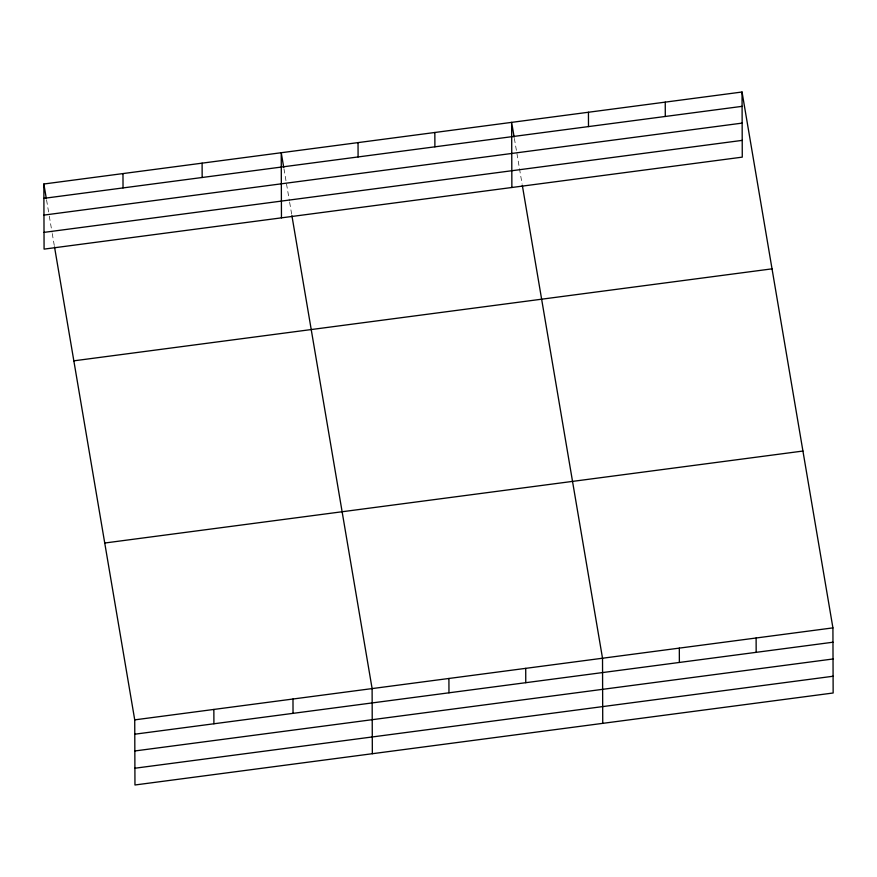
<?xml version="1.0" encoding="UTF-8"?>
<svg xmlns="http://www.w3.org/2000/svg" width="877" height="877" viewBox="0 0 877 877"><rect width="100%" height="100%" fill="white"/><g stroke="black" fill="none" stroke-linecap="round" stroke-linejoin="round"><path stroke-width="0.66" stroke-dasharray="4.38 3.29" d="M514.371 138.445L522.089 183.995M283.962 168.801L289.41 200.954M289.64 202.291L291.69 214.35M46.58 200.077L49.079 214.81M49.298 216.148L52.028 232.23M52.258 233.567L54.297 245.626"/><path stroke-width="1.32" d="M742.041 92.008L742.271 157.136L44.08 249.123L43.85 184.006L742.041 92.008L832.92 627.877L833.15 692.994L134.959 784.992L134.729 719.864L54.527 246.963M43.905 198.345L742.095 106.347M43.96 215.095L742.15 123.109M44.014 232.372L742.216 140.375M73.843 360.831L772.034 268.844M104.736 543.027L802.937 451.041M134.729 719.864L832.92 627.877M134.773 734.202L832.975 642.216M134.839 750.964L833.029 658.978M134.894 768.23L833.095 676.244M514.141 137.108L511.642 122.363L511.872 187.492M522.319 185.332L602.521 658.232L602.74 723.361M283.731 167.463L281.232 152.719L281.462 217.847M291.909 215.687L372.111 688.588L372.341 753.716M43.85 184.006L46.349 198.739M756.117 637.996L756.171 652.335M679.324 648.114L679.368 662.453M665.248 102.127L665.292 116.466M588.445 112.245L588.489 126.584M525.718 668.351L525.761 682.69M448.914 678.469L448.969 692.808M434.839 132.482L434.893 146.832M358.035 142.6L358.09 156.95M292.984 699.013L293.039 713.352M213.856 709.438L213.911 723.777M202.105 163.144L202.159 177.494M122.977 173.569L123.032 187.919"/></g></svg>
